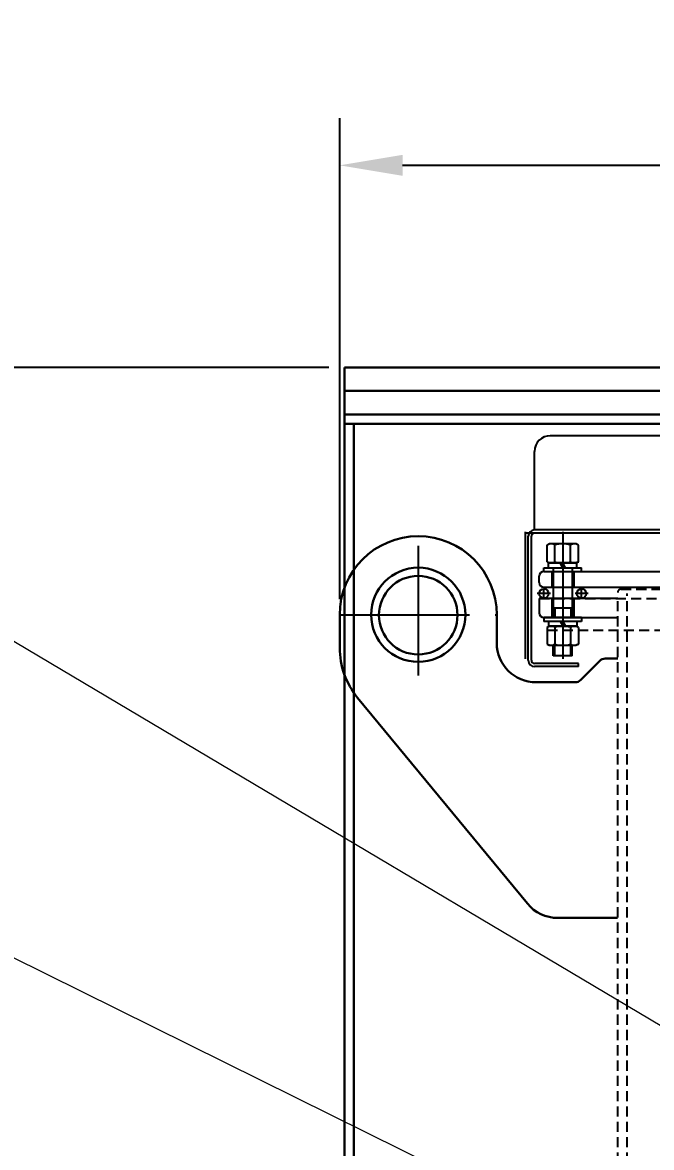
# Model space of a CAD drawing. Header units: millimetres. Extents: x 97339 to 122350, y -311274 to -152040.
# Drawn here: x 98993 to 99393, y -153754 to -153037 of the extents above; entities that cross this region are included whole.
import ezdxf

# ---------------------------------------------------------------- set-up
doc = ezdxf.new("R2010")
doc.units = ezdxf.units.MM
doc.header["$LTSCALE"] = 13
for name, pattern in [('CENTERX2', [101.6, 63.5, -12.7, 12.7, -12.7]), ('DASHED', [0.75, 0.5, -0.25]), ('HIDDEN', [9.525, 6.35, -3.175])]:
    doc.linetypes.add(name, pattern=pattern)
for name, color, linetype in [('1', 4, 'Continuous'), ('2', 3, 'Continuous'), ('4', 2, 'HIDDEN'), ('4虚线层', 6, 'DASHED'), ('粗实线', 4, 'Continuous')]:
    doc.layers.add(name, color=color, linetype=linetype)
doc.layers.add('标注、文本', color=3, linetype='Continuous', lineweight=25)
doc.layers.add('铁心', color=3, linetype='Continuous', lineweight=0)
doc.styles.get("Standard").update_dxf_attribs({"font": 'gbenor.shx', "bigfont": 'gbcbig.shx'})
doc.dimstyles.new('1-15', dxfattribs={"dimscale": 20, "dimtxt": 3.5, "dimasz": 2, "dimexe": 1.5, "dimexo": 0.5, "dimgap": 0.5, "dimtad": 1, "dimtoh": 1, "dimdec": 1, "dimdsep": 46, "dimtxsty": 'Standard', "dimcen": 2.5, "dimclrd": 3, "dimclre": 3, "dimclrt": 3, "dimadec": 0, "dimazin": 2, "dimtfac": 1, "dimtdec": 1, "dimtmove": 0, "dimatfit": 2, "dimfxl": 1, "dimarcsym": 0})

# ---------------------------------------------------------------- blocks, each defined once
blk = doc.blocks.new('*D523')
at = {"layer": 'Defpoints', "color": 0, "transparency": 16777216}
for p in [(98826.05, -153257.07), (99197.6, -153257.07), (99197.6, -155207.04)]:
    blk.add_point(p, dxfattribs=at)
at = {"layer": '标注、文本', "color": 3, "lineweight": -2, "transparency": 16777216}
for p, q in [((99187.6, -153257.07), (98796.05, -153257.07)), ((98826.05, -155167.04), (98826.05, -153297.07)), ((99187.6, -155207.04), (98796.05, -155207.04))]:
    blk.add_line(p, q, dxfattribs=at)
at = {"layer": '标注、文本', "color": 3, "transparency": 16777216}
for points in [[(98819.39, -153297.07), (98832.72, -153297.07), (98826.05, -153257.07)], [(98819.39, -155167.04), (98832.72, -155167.04), (98826.05, -155207.04)]]:
    blk.add_solid(points, dxfattribs=at)
at = {"layer": '标注、文本', "color": 3, "transparency": 16777216, "insert": (98781.05, -154232.06), "char_height": 70, "attachment_point": 5, "rotation": 90}
blk.add_mtext('1950', dxfattribs=at)
blk = doc.blocks.new('*D524')
at = {"layer": 'Defpoints', "color": 0, "transparency": 16777216}
for p in [(100930.6, -153128.43), (99194.6, -153414.56), (100930.6, -153414.57)]:
    blk.add_point(p, dxfattribs=at)
at = {"layer": '标注、文本', "color": 3, "lineweight": -2, "transparency": 16777216}
for p, q in [((99194.6, -153404.56), (99194.6, -153098.43)), ((100930.6, -153404.57), (100930.6, -153098.43)), ((99234.6, -153128.43), (100890.6, -153128.43))]:
    blk.add_line(p, q, dxfattribs=at)
at = {"layer": '标注、文本', "color": 3, "transparency": 16777216}
for points in [[(99234.6, -153121.77), (99234.6, -153135.1), (99194.6, -153128.43)], [(100890.6, -153121.77), (100890.6, -153135.1), (100930.6, -153128.43)]]:
    blk.add_solid(points, dxfattribs=at)
at = {"layer": '标注、文本', "color": 3, "transparency": 16777216, "insert": (100062.6, -153083.43), "char_height": 70, "attachment_point": 5}
blk.add_mtext('1736', dxfattribs=at)

msp = doc.modelspace()

# ---------------------------------------------------------------- linework, layer by layer
at = {"layer": '1', "color": 1, "linetype": 'CENTERX2', "lineweight": -3, "ltscale": 0.1}
for p, q in [((99244.605, -153370.59), (99244.605, -153458.531)), ((99336.605, -153384.635), (99336.605, -153427.903)), ((99328.789, -153401.074), (99320.42, -153401.074)), ((99324.605, -153404.313), (99324.605, -153397.836)), ((99352.789, -153401.074), (99344.42, -153401.074)), ((99348.605, -153404.313), (99348.605, -153397.836)), ((99194.605, -153414.56), (99294.605, -153414.56))]:
    msp.add_line(p, q, dxfattribs=at)
at = {"layer": '1'}
for p, q in [((99326.68, -153370.142), (99328.01, -153369.374)), ((99326.68, -153380.807), (99326.68, -153370.142)), ((99345.2, -153369.374), (99328.01, -153369.374)), ((99331.642, -153380.807), (99331.642, -153370.142)), ((99341.567, -153380.807), (99341.567, -153370.142)), ((99346.53, -153370.142), (99345.2, -153369.374)), ((99346.53, -153380.807), (99346.53, -153370.142)), ((99326.68, -153380.807), (99328.01, -153381.574)), ((99327.605, -153384.574), (99327.605, -153381.574)), ((99327.605, -153381.574), (99345.605, -153381.574)), ((99345.2, -153381.574), (99328.01, -153381.574)), ((99336.605, -153384.574), (99334.905, -153381.574)), ((99338.305, -153384.574), (99336.605, -153381.574)), ((99346.53, -153380.807), (99345.2, -153381.574)), ((99345.605, -153384.574), (99345.605, -153381.574)), ((99324.605, -153387.074), (99324.605, -153384.574)), ((99324.605, -153384.574), (99348.605, -153384.574)), ((99324.605, -153387.074), (99324.605, -153384.574)), ((99324.605, -153387.074), (99348.605, -153387.074)), ((99327.605, -153384.574), (99345.605, -153384.574)), ((99330.605, -153384.792), (99330.605, -153410.292)), ((99342.605, -153384.792), (99342.605, -153410.292)), ((99348.605, -153387.074), (99348.605, -153384.574)), ((99342.605, -153410.292), (99330.605, -153410.292)), ((99330.605, -153410.292), (99330.605, -153416.292)), ((99342.605, -153410.292), (99342.605, -153416.292)), ((99348.605, -153416.292), (99324.605, -153416.292)), ((99324.605, -153416.292), (99324.605, -153418.792)), ((99348.605, -153418.792), (99324.605, -153418.792)), ((99345.605, -153418.792), (99327.605, -153418.792)), ((99327.605, -153418.792), (99327.605, -153421.792)), ((99334.905, -153418.792), (99336.605, -153421.792)), ((99336.605, -153418.792), (99338.305, -153421.792)), ((99345.605, -153418.792), (99345.605, -153421.792)), ((99348.605, -153416.292), (99348.605, -153418.792)), ((99326.68, -153422.56), (99328.01, -153421.792)), ((99326.68, -153422.56), (99326.68, -153433.225)), ((99345.605, -153421.792), (99327.605, -153421.792)), ((99328.01, -153421.792), (99345.2, -153421.792)), ((99331.642, -153422.56), (99331.642, -153433.225)), ((99341.567, -153422.56), (99341.567, -153433.225)), ((99346.53, -153422.56), (99345.2, -153421.792)), ((99346.53, -153422.56), (99346.53, -153433.225)), ((99326.68, -153433.225), (99328.01, -153433.992)), ((99346.53, -153433.225), (99345.2, -153433.992)), ((99328.01, -153433.992), (99345.2, -153433.992)), ((99330.605, -153440.734), (99330.605, -153433.992)), ((99342.605, -153440.734), (99342.605, -153433.992)), ((99342.605, -153440.734), (99330.605, -153440.734))]:
    msp.add_line(p, q, dxfattribs=at)
for centre, radius, start, end in [((99329.215, -153373.943), 4.569, 57.914436, 123.704561), ((99336.605, -153387.374), 18, 73.996597, 106.003403), ((99343.994, -153373.943), 4.569, 56.295439, 122.085564), ((99329.215, -153377.006), 4.569, 236.295439, 302.558752), ((99336.605, -153363.574), 18, 253.996597, 286.003403), ((99343.994, -153377.006), 4.569, 237.914436, 303.704561), ((99329.215, -153426.361), 4.569, 57.914436, 123.704561), ((99336.605, -153439.792), 18, 73.996597, 106.003403), ((99343.994, -153426.361), 4.569, 56.295439, 122.558752), ((99329.215, -153429.423), 4.569, 236.295439, 302.085564), ((99336.605, -153415.992), 18, 253.996597, 286.003403), ((99343.994, -153429.423), 4.569, 237.914436, 303.704561)]:
    msp.add_arc(centre, radius, start, end, dxfattribs=at)
at = {"layer": '2'}
for p, q in [((99331.505, -153410.292), (99331.505, -153416.292)), ((99341.705, -153410.292), (99341.705, -153416.292)), ((99331.505, -153440.734), (99331.505, -153433.992)), ((99341.705, -153440.734), (99341.705, -153433.992))]:
    msp.add_line(p, q, dxfattribs=at)
at = {"layer": '4'}
for p, q in [((99312.605, -153361.792), (99312.605, -153442.592)), ((99336.605, -153361.792), (99336.605, -153442.592))]:
    msp.add_line(p, q, dxfattribs=at)
at = {"layer": '4虚线层'}
for p, q in [((99321.605, -153404.292), (100812.605, -153404.292)), ((99371.605, -155099.043), (99371.605, -153403.092)), ((99373.605, -153398.292), (100812.605, -153398.292)), ((99377.605, -155099.043), (99377.605, -153401.092)), ((99326.68, -153424.292), (100812.605, -153424.292))]:
    msp.add_line(p, q, dxfattribs=at)
msp.add_arc((99373.605, -153400.292), 2, 90, 180, dxfattribs=at)
at = {"layer": '标注、文本', "color": 4, "lineweight": 30}
for p, q in [((99197.605, -155107.043), (99197.605, -153257.074)), ((99203.605, -155099.043), (99203.605, -153293.074)), ((99194.605, -153435.566), (99194.605, -153414.569)), ((99294.605, -153432.552), (99294.605, -153414.569)), ((99348.13, -153456.067), (99360.137, -153443.92)), ((99363.693, -153442.435), (99371.605, -153442.435)), ((99344.574, -153457.552), (99319.605, -153457.552)), ((99206.027, -153467.374), (99314.105, -153598.456)), ((99371.432, -153607.552), (99333.394, -153607.552))]:
    msp.add_line(p, q, dxfattribs=at)
at = {"layer": '标注、文本'}
for p, q in [((100796.605, -153300.569), (99328.605, -153300.569)), ((99318.605, -153360.569), (99318.605, -153310.569)), ((100806.605, -153360.569), (99318.605, -153360.569)), ((99244.605, -153364.569), (99244.605, -153364.569)), ((100810.069, -153362.569), (99312.605, -153362.569)), ((99314.605, -153443.552), (99314.605, -153364.569)), ((99316.605, -153443.552), (99316.605, -153364.569)), ((99321.605, -153394.074), (99321.605, -153390.074)), ((99321.605, -153394.074), (99321.605, -153390.074)), ((99324.605, -153387.074), (100812.605, -153387.074)), ((99329.605, -153387.074), (99329.605, -153397.074)), ((99343.605, -153387.074), (99343.605, -153397.074)), ((99324.605, -153397.074), (100812.605, -153397.074)), ((99371.605, -153404.292), (99321.605, -153404.292)), ((99371.605, -153404.292), (99321.605, -153404.292)), ((99321.605, -153404.292), (99321.605, -153413.292)), ((99329.605, -153404.292), (99329.605, -153416.292)), ((99343.605, -153404.292), (99343.605, -153416.292)), ((99324.605, -153416.292), (99371.605, -153416.292)), ((99346.601, -153445.552), (99318.605, -153445.552)), ((99346.601, -153447.552), (99318.605, -153447.552)), ((99346.601, -153447.552), (99346.601, -153445.552))]:
    msp.add_line(p, q, dxfattribs=at)
at = {"layer": '标注、文本', "color": 4, "lineweight": 30}
for centre, radius in [((99244.605, -153414.56), 30), ((99244.605, -153414.81), 25)]:
    msp.add_circle(centre, radius, dxfattribs=at)
at = {"layer": '标注、文本'}
for centre in [(99324.605, -153401.074), (99348.605, -153401.074)]:
    msp.add_circle(centre, 3, dxfattribs=at)
for centre, radius, start, end in [((99328.605, -153310.569), 10, 90, 180), ((99318.605, -153364.569), 4, 90, 180), ((99318.605, -153364.569), 2, 90, 180), ((99324.605, -153390.074), 3, 90, 180), ((99324.605, -153390.074), 3, 90, 180), ((99324.605, -153394.074), 3, 180, 270), ((99324.605, -153394.074), 3, 180, 270), ((99324.605, -153413.292), 3, 180, 270), ((99318.605, -153443.552), 4, 180, 270), ((99318.605, -153443.552), 2, 180, 270)]:
    msp.add_arc(centre, radius, start, end, dxfattribs=at)
at = {"layer": '标注、文本', "color": 4, "lineweight": 30}
for centre, radius, start, end in [((99244.605, -153414.569), 50, 90, 180), ((99244.605, -153414.569), 50, 360, 90), ((99319.605, -153432.552), 25, 180, 270), ((99244.605, -153435.566), 50, 180, 219.505856), ((99363.693, -153447.435), 5, 90, 135.331906), ((99344.574, -153452.552), 5, 270, 315.331906), ((99333.394, -153582.552), 25, 219.505856, 270)]:
    msp.add_arc(centre, radius, start, end, dxfattribs=at)
at = {"layer": '粗实线', "lineweight": 30}
for p, q in [((100927.605, -153257.074), (99197.605, -153257.074)), ((100927.605, -153272.074), (99197.605, -153272.074)), ((100927.605, -153287.074), (99197.605, -153287.074)), ((100927.605, -153293.074), (99197.605, -153293.074))]:
    msp.add_line(p, q, dxfattribs=at)
at = {"layer": '铁心'}
for points in [[(99962.258, -154010.82), (98533.749, -153162.181), (98533.749, -153162.181)], [(99756.037, -154013.931), (98531.771, -153407.511), (98531.771, -153407.511)]]:
    msp.add_lwpolyline(points, dxfattribs=at)

# ---------------------------------------------------------------- dimensions: what is measured, and where the dimension line sits
at = {"layer": '标注、文本'}
dim = msp.add_linear_dim(base=(100930.605, -153128.432), p1=(99194.605, -153414.56), p2=(100930.605, -153414.569), text='1736', dimstyle='1-15', dxfattribs=at)
dim.commit()
dim.dimension.update_dxf_attribs({"geometry": '*D524', "text_midpoint": (100062.605, -153083.432)})
dim = msp.add_linear_dim(base=(98826.053, -153257.074), p1=(99197.605, -155207.043), p2=(99197.605, -153257.074), angle=90, dimstyle='1-15', dxfattribs=at)
dim.commit()
dim.dimension.update_dxf_attribs({"geometry": '*D523', "text_midpoint": (98781.053, -154232.059)})

doc.saveas('drawing.dxf')
